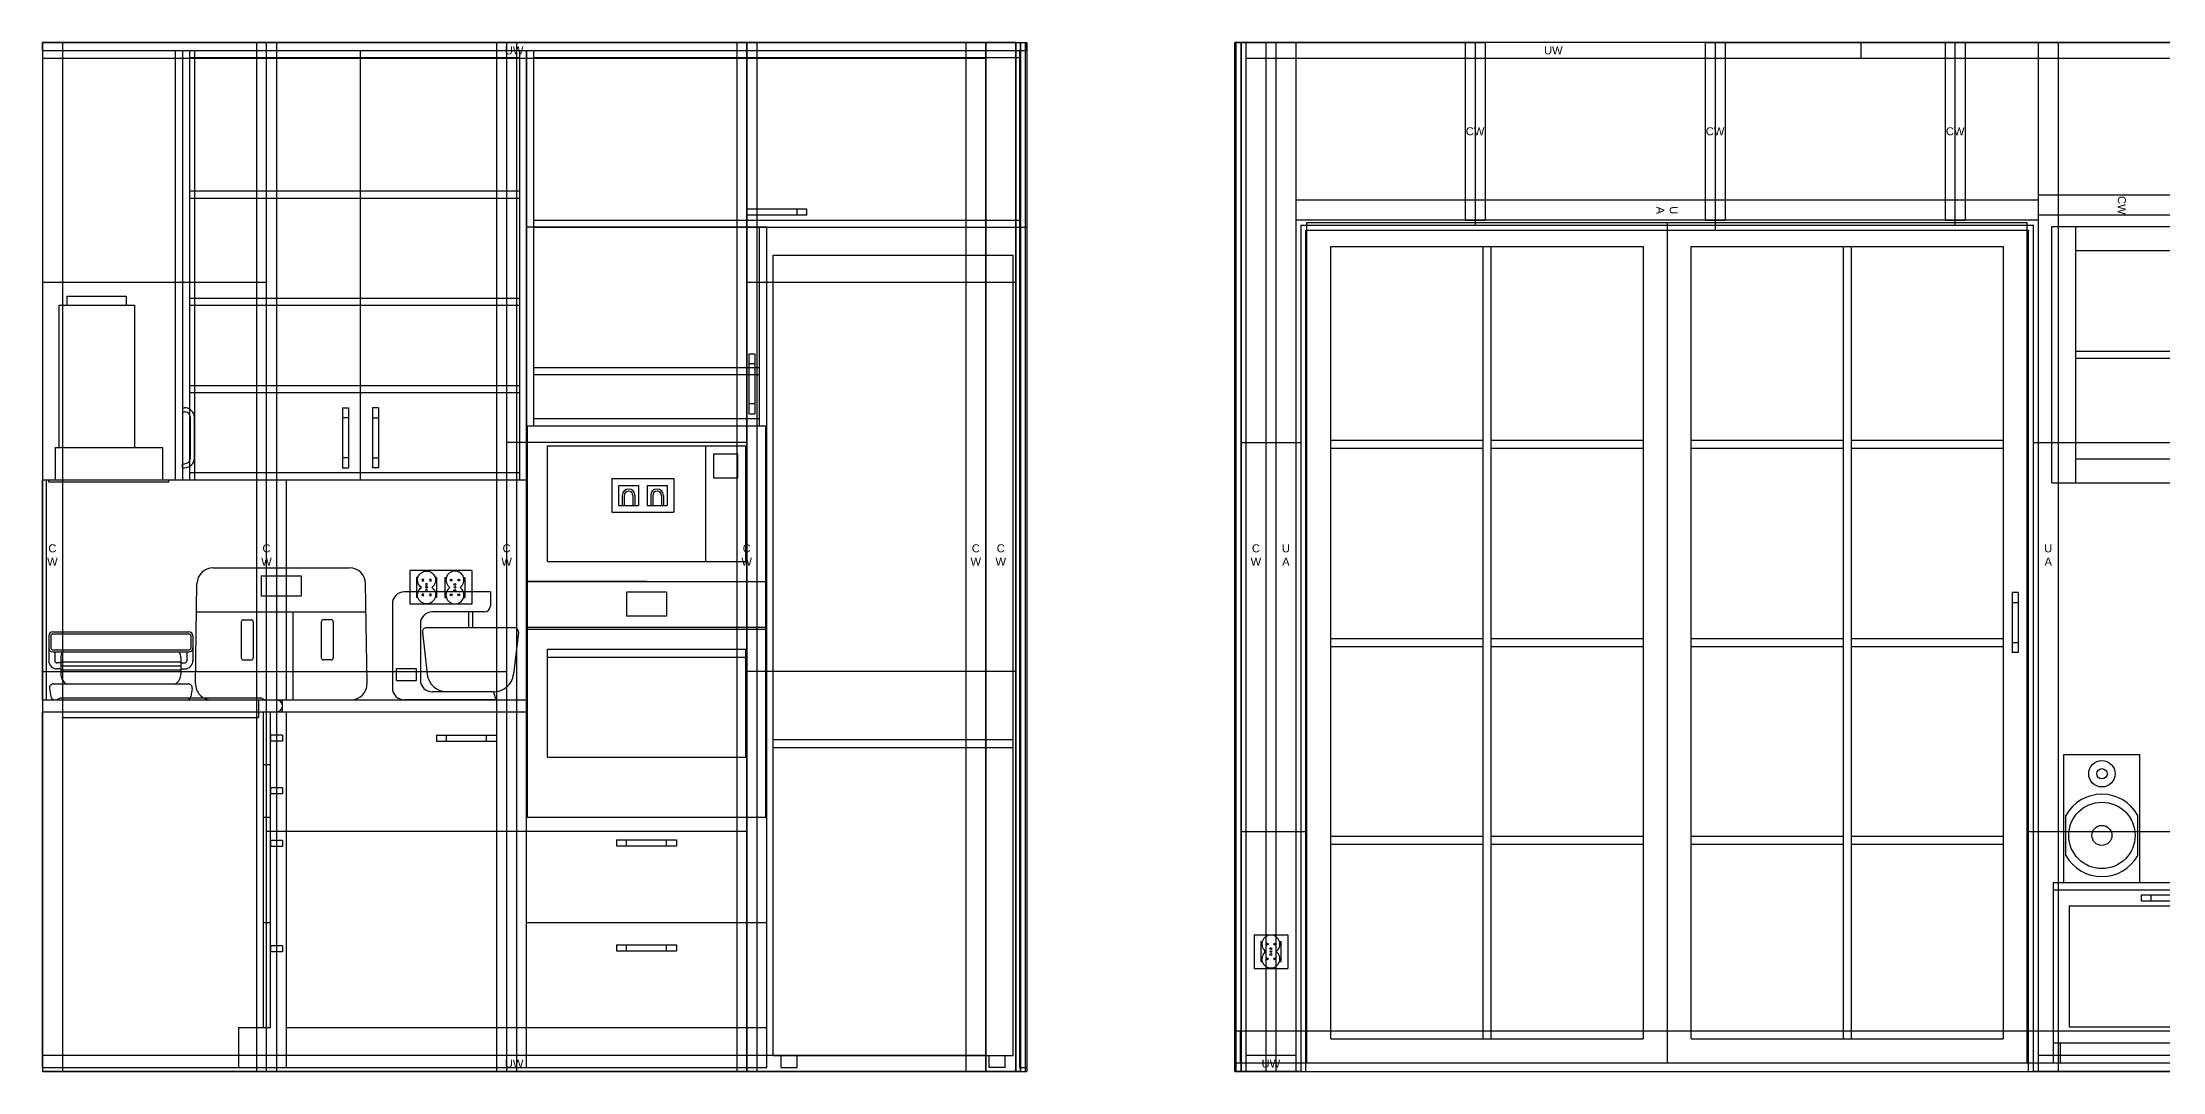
# Model space of a CAD drawing. Header units: millimetres. Extents: x 863 to 5283, y 810 to 2397.
# Drawn here: x 3710 to 4240, y 810 to 1067 of the extents above; entities that cross this region are included whole.
import ezdxf

# ---------------------------------------------------------------- set-up
doc = ezdxf.new("R2010")
doc.units = ezdxf.units.MM
for name, color, linetype in [('Drzwi', 34, 'Continuous'), ('Elektryka - obudowy', 253, 'Continuous'), ('GK - OSB', 40, 'Continuous'), ('GK - płyta', 104, 'Continuous'), ('GK - rama', 170, 'Continuous'), ('Listwy', 9, 'Continuous'), ('Meble', 42, 'Continuous'), ('Meble wnętrze', 52, 'Continuous'), ('Panele', 44, 'Continuous'), ('Płytki', 254, 'Continuous'), ('Urządzenia', 183, 'Continuous'), ('Ściany', 7, 'Continuous')]:
    doc.layers.add(name, color=color, linetype=linetype)

# ---------------------------------------------------------------- blocks, each defined once
blk = doc.blocks.new('Z$W@#31101')
for p, q in [((0, 3), (0, 203)), ((0, 203), (60, 203)), ((60, 3), (60, 203)), ((0, 82), (60, 82)), ((0, 80), (60, 80)), ((0, 3), (60, 3)), ((2, 0), (2, 3)), ((2, 0), (6, 0)), ((6, 0), (6, 3)), ((54, 0), (54, 3)), ((58, 0), (54, 0)), ((58, 0), (58, 3))]:
    blk.add_line(p, q)
blk = doc.blocks.new('Z$W@#16541')
for p, q in [((0, 0), (0, 58.9)), ((0, 58.9), (59.5, 58.9)), ((59.5, 0), (59.5, 58.9)), ((24.75, 56.2), (24.75, 50.2)), ((34.75, 56.2), (24.75, 56.2)), ((34.75, 56.2), (34.75, 50.2)), ((34.75, 50.2), (24.75, 50.2)), ((0, 47.5), (59.5, 47.5)), ((0, 47), (59.5, 47)), ((5, 42), (54.5, 42)), ((5, 15), (5, 42)), ((5, 40), (54.5, 40)), ((54.5, 15), (54.5, 42)), ((5, 15), (54.5, 15)), ((0, 0), (59.5, 0))]:
    blk.add_line(p, q)
blk = doc.blocks.new('Z$W@#31115')
for p, q in [((0, 0), (0, 38.9)), ((0, 38.9), (59.5, 38.9)), ((59.5, 0), (59.5, 38.9)), ((5, 5), (5, 33.9)), ((5, 33.9), (54.5, 33.9)), ((44.5, 5), (44.5, 33.9)), ((46.5, 31.9), (52.5, 31.9)), ((46.5, 25.9), (46.5, 31.9)), ((52.5, 25.9), (52.5, 31.9)), ((54.5, 5), (54.5, 33.9)), ((46.5, 25.9), (52.5, 25.9)), ((0, 0), (59.5, 0)), ((5, 5), (54.5, 5))]:
    blk.add_line(p, q)
blk = doc.blocks.new('Z$W@#2154')
for p, q in [((0, 16), (0, 13)), ((0.5, 16), (0.5, 13)), ((1, 17), (35, 17)), ((1, 16.5), (35, 16.5)), ((6, 17), (30, 17)), ((35.5, 16), (35.5, 13)), ((36, 16), (36, 13)), ((0, 13), (0, 9.75)), ((1, 12.5), (35, 12.5)), ((1, 12), (35, 12)), ((1.5, 12), (1.5, 9.75)), ((34.5, 12), (34.5, 9.75)), ((36, 13), (36, 9.75)), ((3, 9.25), (2, 9.25)), ((3, 7.75), (2, 7.75)), ((3, 10.5), (3, 6.5)), ((3, 9.5), (33, 9.5)), ((3, 8.5), (33, 8.5)), ((3, 7.5), (33, 7.5)), ((33, 10.5), (33, 6.5)), ((33, 9.25), (34, 9.25)), ((33, 7.75), (34, 7.75)), ((0.18, 2.84), (0.5, 0.84)), ((1.17, 4), (34.83, 4)), ((1.48, 0), (34.52, 0)), ((35.82, 2.84), (35.5, 0.84))]:
    blk.add_line(p, q)
for centre, radius, start, end in [((1, 16), 1, 90, 180), ((1, 16), 0.5, 90, 180), ((35, 16), 1, 0, 90), ((35, 16), 0.5, 0, 90), ((1, 13), 1, 180, 270), ((1, 13), 0.5, 180, 270), ((6, 10.5), 3, 150, 180), ((30, 10.5), 3, 0, 30), ((35, 13), 1, 270, 0), ((35, 13), 0.5, 270, 0), ((2, 9.75), 2, 180, 270), ((2, 9.75), 0.5, 180, 270), ((6, 6.5), 3, 180, 236.4427), ((30, 6.5), 3, 303.5573, 0), ((34, 9.75), 0.5, 270, 0), ((34, 9.75), 2, 270, 0), ((1.17, 3), 1, 90, 188.9437), ((1.48, 1), 1, 188.9437, 270), ((34.52, 1), 1, 270, 351.0563), ((34.83, 3), 1, 351.0563, 90)]:
    blk.add_arc(centre, radius, start, end)
blk = doc.blocks.new('Z$W@#30145')
for p, q in [((4.38, 33), (38.5, 33)), ((0, 4.06), (0.38, 29.06)), ((16.44, 31), (26.44, 31)), ((16.44, 31), (16.44, 26)), ((26.44, 31), (26.44, 26)), ((42.88, 4.06), (42.5, 29.06)), ((0.27, 22), (42.61, 22)), ((16.44, 26), (26.44, 26)), ((24.44, 0), (24.44, 22)), ((11.44, 19.5), (11.44, 10.5)), ((11.94, 20), (13.94, 20)), ((14.44, 19.5), (14.44, 10.5)), ((31.44, 19.5), (31.44, 10.5)), ((33.94, 20), (31.94, 20)), ((34.44, 19.5), (34.44, 10.5)), ((11.94, 10), (13.94, 10)), ((33.94, 10), (31.94, 10)), ((4, 0), (38.88, 0))]:
    blk.add_line(p, q)
for centre, radius, start, end in [((4.38, 29), 4, 90, 179.1319), ((38.5, 29), 4, 0.8681, 90), ((11.94, 19.5), 0.5, 90, 180), ((13.94, 19.5), 0.5, 0, 90), ((31.94, 19.5), 0.5, 90, 180), ((33.94, 19.5), 0.5, 0, 90), ((11.94, 10.5), 0.5, 180, 270), ((13.94, 10.5), 0.5, 270, 0), ((31.94, 10.5), 0.5, 180, 270), ((33.94, 10.5), 0.5, 270, 0), ((4, 4), 4, 179.1319, 270), ((38.88, 4), 4, 270, 0.8681)]:
    blk.add_arc(centre, radius, start, end)
blk = doc.blocks.new('Z$W@#16139')
for p, q in [((24.5, 27), (3, 27)), ((24.5, 27), (24.5, 23.5)), ((0, 24), (0, 3)), ((23, 22), (10, 22)), ((19, 22), (19, 18)), ((20, 22), (20, 18)), ((7, 19), (7, 5)), ((7.51, 16.89), (8.72, 6.43)), ((30.5, 18), (8.5, 18)), ((31.49, 16.89), (30.28, 6.43)), ((1, 7.8), (6, 7.8)), ((1, 4.8), (1, 7.8)), ((6, 4.8), (6, 7.8)), ((1, 4.8), (6, 4.8)), ((25.9, 0), (3, 0)), ((25.32, 2), (10, 2)), ((25.32, 2), (25.9, 0))]:
    blk.add_line(p, q)
for centre, radius, start, end in [((3, 24), 3, 90, 180), ((10, 19), 3, 90, 180), ((23, 23.5), 1.5, 270, 0), ((8.5, 17), 1, 90, 186.5963), ((30.5, 17), 1, 353.4037, 90), ((13.68, 7), 5, 186.5963, 270), ((25.32, 7), 5, 270, 353.4037), ((3, 3), 3, 180, 270), ((10, 5), 3, 180, 270)]:
    blk.add_arc(centre, radius, start, end)
blk = doc.blocks.new('Z$W@#24355')
for p, q in [((0, 4.4), (0, 0)), ((0, 0), (49, 0)), ((49, 4.4), (49, 0))]:
    blk.add_line(p, q)
blk = doc.blocks.new('Z$W@#31185')
for p, q in [((0, 0), (1, 0.5)), ((0, 0), (52, 0)), ((1, 0.5), (51, 0.5)), ((52, 0), (51, 0.5))]:
    blk.add_line(p, q)
blk = doc.blocks.new('Z$W@#4313')
for p, q in [((2.5, 44.1), (21.4, 44.1)), ((2.5, 44.1), (2.5, 8.6)), ((4.55, 46.4), (19.45, 46.4)), ((4.55, 44.1), (4.55, 46.4)), ((4.55, 46.4), (19.45, 46.4)), ((19.45, 44.1), (19.45, 46.4)), ((21.4, 44.1), (21.4, 8.6)), ((1.6, 8.6), (28.4, 8.6)), ((1.6, 8.6), (1.6, 0.5)), ((28.4, 8.6), (28.4, 0.5)), ((0, 0.5), (30, 0.5)), ((0, 0), (0, 0.5)), ((0, 0), (30, 0)), ((30, 0), (30, 0.5))]:
    blk.add_line(p, q)
blk = doc.blocks.new('Z$W@#292')
for p, q in [((0, 1.5), (15, 1.5)), ((0, 1.5), (0, 0)), ((0, 0), (15, 0)), ((2.5, 0), (2.5, 1.5)), ((12.5, 0), (12.5, 1.5)), ((15, 1.5), (15, 0))]:
    blk.add_line(p, q)
blk = doc.blocks.new('Z$W@#2125')
for p, q in [((0, 0), (0, 88.9)), ((0, 88.9), (60, 88.9)), ((60, 0), (60, 88.9)), ((0, 10), (60, 10)), ((0, 0), (60, 0))]:
    blk.add_line(p, q)
blk.add_blockref('Z$W@#292', (37.5, 81.575))
blk = doc.blocks.new('Z$W@#26576')
for p, q in [((0, 88.9), (55.2, 88.9)), ((0, 0), (0, 88.9)), ((55.2, 88.9), (55.2, 10)), ((55.2, 88.9), (57, 88.9)), ((57, 10), (57, 88.9)), ((60, 83.07), (57, 83.07)), ((57, 83.07), (57, 81.57)), ((60, 81.57), (57, 81.57)), ((60, 83.07), (60, 81.57)), ((55.2, 75.75), (57, 75.75)), ((60, 69.92), (57, 69.92)), ((57, 69.92), (57, 68.42)), ((60, 69.92), (60, 68.42)), ((60, 68.42), (57, 68.42)), ((55.2, 62.6), (57, 62.6)), ((60, 56.77), (57, 56.77)), ((57, 56.77), (57, 55.27)), ((60, 55.27), (57, 55.27)), ((60, 56.77), (60, 55.27)), ((55.2, 36.3), (57, 36.3)), ((60, 30.47), (57, 30.47)), ((57, 30.47), (57, 28.97)), ((60, 28.97), (57, 28.97)), ((60, 30.47), (60, 28.97)), ((49, 10), (57, 10)), ((49, 10), (49, 0)), ((0, 0), (49, 0))]:
    blk.add_line(p, q)
blk = doc.blocks.new('Z$W@#20959')
for p, q in [((0, 0), (0, 32)), ((0, 32), (19, 32)), ((19, 0), (19, 32)), ((0.5, 6.79), (0.5, 16.81)), ((18.5, 6.79), (18.5, 16.81)), ((0, 0), (19, 0))]:
    blk.add_line(p, q)
for centre, radius in [((9.5, 27.2), 3.3), ((9.5, 27.2), 1.3), ((9.5, 11.8), 8.3), ((9.5, 11.8), 2.5)]:
    blk.add_circle(centre, radius)
for start, end in [(29.0983, 150.9017), (209.0983, 330.9017)]:
    blk.add_arc((9.5, 11.8), 10.3, start, end)
blk = doc.blocks.new('Z$W@#4806')
for p, q in [((0, 0), (0, 64)), ((0, 64), (60, 64)), ((6, 0), (6, 64)), ((54, 0), (54, 64)), ((60, 0), (60, 64)), ((6, 58), (54, 58)), ((6, 32.9), (54, 32.9)), ((6, 31.1), (54, 31.1)), ((6, 6), (54, 6)), ((0, 0), (60, 0))]:
    blk.add_line(p, q)
blk = doc.blocks.new('Z$W@#24918')
h = blk.add_hatch(color=256)
h.paths.add_polyline_path([(1.54, 5.95, -1), (1.06, 5.95, -1)])
h.paths.add_polyline_path([(3.44, 5.95, -1), (2.96, 5.95, -1)])
h = blk.add_hatch(color=256)
h.paths.add_polyline_path([(1.54, 2.25, 1), (1.06, 2.25, 1)])
h.paths.add_polyline_path([(3.44, 2.25, 1), (2.96, 2.25, 1)])
for centre in [(1.3, 5.95), (3.2, 5.95), (1.3, 2.25), (2.25, 4.83), (2.25, 3.37), (3.2, 2.25)]:
    blk.add_circle(centre, 0.24)
for centre, start, end in [((2.25, 5.95), 304.6921, 235.3079), ((2.25, 2.25), 124.6921, 55.3079)]:
    blk.add_arc(centre, 2.25, start, end)
blk = doc.blocks.new('Z$W@#3488')
for p, q in [((0, 8.4), (8.4, 8.4)), ((0, 8.4), (0, 0)), ((1.7, 6.7), (1.7, 1.7)), ((1.7, 6.7), (2.05, 6.7)), ((6.35, 6.7), (6.7, 6.7)), ((6.7, 6.7), (6.7, 1.7)), ((8.4, 8.4), (8.4, 0)), ((0, 0), (8.4, 0)), ((1.7, 1.7), (2.05, 1.7)), ((6.35, 1.7), (6.7, 1.7))]:
    blk.add_line(p, q)
blk.add_circle((4.2, 4.2), 0.2)
blk.add_blockref('Z$W@#24918', (1.95, 0.1))
blk = doc.blocks.new('Z$W@#1926')
for p, q in [((15.5, 8.4), (0, 8.4)), ((0, 8.4), (0, 0)), ((1.7, 6.7), (1.7, 1.7)), ((2.05, 6.7), (1.7, 6.7)), ((6.7, 6.7), (6.35, 6.7)), ((6.7, 6.7), (6.7, 1.7)), ((8.8, 6.7), (8.8, 1.7)), ((8.8, 6.7), (9.15, 6.7)), ((13.45, 6.7), (13.8, 6.7)), ((13.8, 6.7), (13.8, 1.7)), ((15.5, 8.4), (15.5, 0)), ((15.5, 0), (0, 0)), ((2.05, 1.7), (1.7, 1.7)), ((4.4, 4.18), (4, 4.22)), ((4.22, 4.4), (4.18, 4)), ((6.7, 1.7), (6.35, 1.7)), ((8.8, 1.7), (9.15, 1.7)), ((11.1, 4.18), (11.5, 4.22)), ((11.28, 4.4), (11.32, 4)), ((13.45, 1.7), (13.8, 1.7))]:
    blk.add_line(p, q)
for centre in [(4.2, 4.2), (11.3, 4.2)]:
    blk.add_circle(centre, 0.2)
at = {"xscale": -1}
blk.add_blockref('Z$W@#24918', (6.45, 0.1), dxfattribs=at)
blk.add_blockref('Z$W@#24918', (9.05, 0.1))
blk = doc.blocks.new('Z$W@#269')
for p, q in [((0, 0), (0, 2)), ((0, 2), (246, 2)), ((0, 0), (246, 0)), ((246, 0), (246, 2))]:
    blk.add_line(p, q)
blk = doc.blocks.new('Z$W@#27982')
for p, q in [((0, 3), (0, 2.5)), ((0, 3), (1, 3)), ((1, 3), (1, 2.5)), ((2.5, 1), (12.5, 1)), ((2.5, 0), (12.5, 0)), ((15, 3), (14, 3)), ((14, 3), (14, 2.5)), ((15, 3), (15, 2.5))]:
    blk.add_line(p, q)
for centre, radius, start, end in [((2.5, 2.5), 2.5, 180, 270), ((2.5, 2.5), 1.5, 180, 270), ((12.5, 2.5), 1.5, 270, 0), ((12.5, 2.5), 2.5, 270, 0)]:
    blk.add_arc(centre, radius, start, end)
blk = doc.blocks.new('Z$W@#6288')
for p, q in [((0, 107.3), (35, 107.3)), ((0, 107.3), (0, 0)), ((33.2, 107.3), (33.2, 0)), ((35, 107.3), (35, 0)), ((0, 0), (35, 0))]:
    blk.add_line(p, q)
at = {"rotation": 90}
blk.add_blockref('Z$W@#27982', (38, 3), dxfattribs=at)
blk = doc.blocks.new('Z$W@#30372')
for p, q in [((0, 107.3), (86, 107.3)), ((0, 107.3), (0, 0)), ((3, 107.3), (3, 0)), ((44.5, 0), (44.5, 107.3)), ((86, 107.3), (86, 0)), ((0, 0), (86, 0))]:
    blk.add_line(p, q)
at = {"xscale": -1, "rotation": 90.00000000000001}
blk.add_blockref('Z$W@#292', (41.5, 18), dxfattribs=at)
at = {"rotation": -90.00000000000001}
blk.add_blockref('Z$W@#292', (47.5, 18), dxfattribs=at)
blk = doc.blocks.new('Z$W@#18181')
for p, q in [((0, 107.3), (86, 107.3)), ((0, 107.3), (0, 0)), ((1.8, 107.3), (1.8, 0)), ((84.2, 107.3), (84.2, 0)), ((86, 107.3), (86, 0)), ((1.8, 105.5), (84.2, 105.5)), ((1.8, 72.2), (84.2, 72.2)), ((1.8, 70.4), (84.2, 70.4)), ((1.8, 45.4), (84.2, 45.4)), ((1.8, 43.6), (84.2, 43.6)), ((1.8, 23.6), (84.2, 23.6)), ((1.8, 21.8), (84.2, 21.8)), ((0, 0), (86, 0)), ((1.8, 1.8), (84.2, 1.8))]:
    blk.add_line(p, q)
blk = doc.blocks.new('Z$W@#19640')
for p, q in [((0, 62.8), (0, 254.2)), ((0, 254.2), (125, 254.2)), ((125, 254.2), (125, 0)), ((60, 210), (0, 210)), ((60, 63), (60, 210)), ((60, 210), (125, 210)), ((123.2, 210), (123.2, 0)), ((0.1, 160.4), (59.9, 160.4)), ((0, 0), (0, 63)), ((0.1, 62.6), (59.9, 62.6)), ((60, 0), (60, 63)), ((0.1, 36.3), (59.9, 36.3)), ((0.1, 10), (59.9, 10)), ((0, 0), (60, 0)), ((123.2, 0), (125, 0))]:
    blk.add_line(p, q)
at = {"rotation": 180}
blk.add_blockref('Z$W@#292', (70, 214.5), dxfattribs=at)
at = {"xscale": -1, "rotation": 90.00000000000001}
blk.add_blockref('Z$W@#292', (57, 178.4), dxfattribs=at)
for p in [(22.5, 55.45), (22.5, 29.15)]:
    blk.add_blockref('Z$W@#292', p)
blk = doc.blocks.new('Z$W@#29451')
for p, q in [((0, 0), (0, 93.8)), ((0, 93.8), (125, 93.8)), ((1.8, 0), (1.8, 93.8)), ((1.8, 92), (123.2, 92)), ((123.2, 93.8), (123.2, 49.6)), ((125, 93.8), (125, 49.6)), ((1.8, 51.4), (123.2, 51.4)), ((1.8, 49.6), (125, 49.6)), ((58.2, 0), (58.2, 49.6)), ((60, 0), (60, 49.6)), ((1.8, 14.6), (58.2, 14.6)), ((1.8, 12.8), (58.2, 12.8)), ((0, 0), (60, 0)), ((1.8, 1.8), (58.2, 1.8))]:
    blk.add_line(p, q)
blk = doc.blocks.new('Z$W@#30435')
for p, q in [((0, 3), (0, 0)), ((0, 3), (58.6, 3)), ((0, 0), (58.6, 0))]:
    blk.add_line(p, q)
blk.add_arc((58.5, 1.5), 1.5, 273.8141, 86.1859)
blk = doc.blocks.new('Z$W@#3134')
for p, q in [((0, 0), (0, 3)), ((0, 3), (61, 3)), ((0, 0), (61, 0)), ((61, 0), (61, 3))]:
    blk.add_line(p, q)
blk = doc.blocks.new('Z$W@#7234')
for p, q in [((0, 260), (4, 260)), ((0, 260), (0, 0)), ((4, 260), (4, 0)), ((0, 0), (4, 0))]:
    blk.add_line(p, q)
at = {"insert": (2, 130), "char_height": 2, "width": 260, "attachment_point": 5, "rotation": 90}
blk.add_mtext('{\\fArial|b0|i0|c238|p0;UW}', dxfattribs=at)
blk = doc.blocks.new('Z$W@#17258')
for p, q in [((260.92, 248.49), (265.92, 248.49)), ((260.92, 248.49), (260.92, -8.71)), ((265.92, 248.49), (265.92, -8.71)), ((260.92, -8.71), (265.92, -8.71))]:
    blk.add_line(p, q)
at = {"insert": (263.42, 120.39), "char_height": 2, "width": 5, "attachment_point": 5}
blk.add_mtext('{\\fArial|b0|i0|c238|p0;C\\PW}', dxfattribs=at)
blk = doc.blocks.new('Z$W@#24116')
for p, q in [((466.71, 242.75), (471.71, 242.75)), ((466.71, 242.75), (466.71, -14.45)), ((471.71, 242.75), (471.71, -14.45)), ((466.71, -14.45), (471.71, -14.45))]:
    blk.add_line(p, q)
at = {"insert": (469.21, 114.65), "char_height": 2, "width": 5, "attachment_point": 5}
blk.add_mtext('{\\fArial|b0|i0|c238|p0;U\\PA}', dxfattribs=at)
blk = doc.blocks.new('Z$W@#3')
for p, q in [((328.89, -11.14), (328.89, 246.06)), ((328.89, 246.06), (336.39, 246.06)), ((336.39, -11.14), (336.39, 246.06)), ((328.89, -11.14), (336.39, -11.14))]:
    blk.add_line(p, q)
at = {"insert": (332.64, 117.96), "char_height": 2, "width": 6.5, "attachment_point": 5}
blk.add_mtext('{\\fArial|b0|i0|c238|p0;C\\PW}', dxfattribs=at)
blk = doc.blocks.new('Z$W@#20356')
for p, q in [((438.76, 135.36), (442.76, 135.36)), ((438.76, 135.36), (438.76, -100.39)), ((442.76, 135.36), (442.76, -100.39)), ((438.76, -100.39), (442.76, -100.39))]:
    blk.add_line(p, q)
at = {"insert": (440.76, 17.49), "char_height": 2, "width": 235.75, "attachment_point": 5, "rotation": 90}
blk.add_mtext('{\\fArial|b0|i0|c238|p0;UW}', dxfattribs=at)
blk = doc.blocks.new('Z$W@#18236')
for p, q in [((243.26, 180.45), (247.26, 180.45)), ((243.26, 180.45), (243.26, -35.2)), ((247.26, 180.45), (247.26, -35.2)), ((243.26, -35.2), (247.26, -35.2))]:
    blk.add_line(p, q)
at = {"insert": (245.26, 72.62), "char_height": 2, "width": 215.65, "attachment_point": 5, "rotation": 90}
blk.add_mtext('{\\fArial|b0|i0|c238|p0;UW}', dxfattribs=at)
blk = doc.blocks.new('Z$W@#23562')
for p, q in [((0, 41.75), (5, 41.75)), ((0, 41.75), (0, 0)), ((5, 41.75), (5, 0)), ((0, 0), (5, 0))]:
    blk.add_line(p, q)
at = {"insert": (2.5, 20.875), "char_height": 2, "width": 5, "attachment_point": 5}
blk.add_mtext('{\\fArial|b0|i0|c238|p0;CW}', dxfattribs=at)
blk = doc.blocks.new('Z$W@#16964')
for p, q in [((0, 185.5), (5, 185.5)), ((0, 185.5), (0, 0)), ((5, 185.5), (5, 0)), ((0, 0), (5, 0))]:
    blk.add_line(p, q)
at = {"insert": (2.5, 92.75), "char_height": 2, "width": 5, "attachment_point": 5}
blk.add_mtext('{\\fArial|b0|i0|c238|p0;U\\PA}', dxfattribs=at)
blk = doc.blocks.new('Z$W@#15022')
for p, q in [((0, 12.75), (4, 12.75)), ((0, 12.75), (0, 0.25)), ((4, 12.75), (4, 0.25)), ((0, 0.25), (4, 0.25))]:
    blk.add_line(p, q)
at = {"insert": (2, 6.5), "char_height": 2, "width": 12.5, "attachment_point": 5, "rotation": 90}
blk.add_mtext('{\\fArial|b0|i0|c238|p0;UW}', dxfattribs=at)
blk = doc.blocks.new('Z$W@#9755')
for p, q in [((208.04, 199.61), (212.04, 199.61)), ((208.04, 199.61), (208.04, 45.96)), ((212.04, 199.61), (212.04, 45.96)), ((208.04, 45.96), (212.04, 45.96))]:
    blk.add_line(p, q)
at = {"insert": (210.04, 122.78), "char_height": 2, "width": 153.65, "attachment_point": 5, "rotation": 90}
blk.add_mtext('{\\fArial|b0|i0|c238|p0;UW}', dxfattribs=at)
blk = doc.blocks.new('Z$W@#16366')
for p, q in [((0, 15), (0, 0)), ((1.5, 15), (0, 15)), ((0, 12.5), (1.5, 12.5)), ((1.5, 15), (1.5, 0)), ((0, 2.5), (1.5, 2.5)), ((1.5, 0), (0, 0))]:
    blk.add_line(p, q)
blk = doc.blocks.new('Z$W@#24229')
for p, q in [((0, 44.45), (5, 44.45)), ((0, 44.45), (0, 0)), ((5, 44.45), (5, 0)), ((0, 0), (5, 0))]:
    blk.add_line(p, q)
at = {"insert": (2.5, 22.225), "char_height": 2, "width": 5, "attachment_point": 5}
blk.add_mtext('{\\fArial|b0|i0|c238|p0;CW}', dxfattribs=at)
blk = doc.blocks.new('Z$W@#27578')
for p, q in [((0, 0), (0, 3.2)), ((0, 3.2), (8.6, 3.2)), ((0, 0), (8.6, 0)), ((1.2, 2.4), (7.4, 2.4)), ((1.2, 0.8), (1.2, 2.4)), ((1.2, 0.8), (7.4, 0.8)), ((7.4, 0.8), (7.4, 2.4)), ((8.6, 0), (8.6, 3.2))]:
    blk.add_line(p, q)
blk = doc.blocks.new('Z$W@#18045')
for p, q in [((0, 1.5), (16, 1.5)), ((0, 1.5), (0, 0)), ((0, 0), (16, 0)), ((2.5, 0), (2.5, 1.5)), ((13.5, 0), (13.5, 1.5)), ((16, 1.5), (16, 0))]:
    blk.add_line(p, q)
blk = doc.blocks.new('Z$W@#20815')
for p, q in [((0, 45), (0, 0)), ((0, 45), (180, 45)), ((0, 43.2), (180, 43.2)), ((60, 43.2), (60, 5)), ((120, 43.2), (120, 5)), ((180, 45), (180, 0)), ((4, 39.2), (56, 39.2)), ((4, 39.2), (4, 9)), ((56, 39.2), (56, 9)), ((124, 39.2), (176, 39.2)), ((124, 39.2), (124, 9)), ((176, 39.2), (176, 9)), ((60, 22.2), (120, 22.2)), ((4, 9), (56, 9)), ((124, 9), (176, 9)), ((0, 5), (180, 5)), ((0, 0), (180, 0)), ((1.8, 5), (1.8, 0)), ((178.2, 5), (178.2, 0))]:
    blk.add_line(p, q)
for name, p in [('Z$W@#18045', (22, 40.45)), ('Z$W@#27578', (85.7, 17))]:
    blk.add_blockref(name, p)
at = {"xscale": -0.9999999999999996}
blk.add_blockref('Z$W@#18045', (158, 40.45), dxfattribs=at)
blk = doc.blocks.new('Z$W@#21459')
for p, q in [((0, 8.4), (15.5, 8.4)), ((0, 8.4), (0, 0)), ((1.7, 6.7), (1.7, 1.7)), ((1.7, 6.7), (6.7, 6.7)), ((6.7, 6.7), (6.7, 1.7)), ((8.8, 6.7), (8.8, 1.7)), ((8.8, 6.7), (13.8, 6.7)), ((13.8, 6.7), (13.8, 1.7)), ((15.5, 8.4), (15.5, 0)), ((0, 0), (15.5, 0)), ((1.7, 1.7), (6.7, 1.7)), ((2.62, 4.2), (2.62, 1.7)), ((3.12, 4.2), (3.12, 1.7)), ((5.28, 4.2), (5.28, 1.7)), ((5.78, 4.2), (5.78, 1.7)), ((8.8, 1.7), (13.8, 1.7)), ((9.72, 4.2), (9.72, 1.7)), ((10.22, 4.2), (10.22, 1.7)), ((12.38, 4.2), (12.38, 1.7)), ((12.88, 4.2), (12.88, 1.7))]:
    blk.add_line(p, q)
for centre, radius in [((4.2, 4.2), 1.58), ((11.3, 4.2), 1.58), ((4.2, 4.2), 1.08), ((11.3, 4.2), 1.08)]:
    blk.add_arc(centre, radius, 0, 180)

msp = doc.modelspace()

# ---------------------------------------------------------------- linework, layer by layer
at = {"layer": 'Drzwi'}
for p, q in [((4026.041, 812.142), (4026.041, 1022.142)), ((4026.041, 1022.142), (4206.041, 1022.142)), ((4116.041, 1022.142), (4116.041, 812.142)), ((4206.041, 812.142), (4206.041, 1022.142)), ((4032.041, 1016.142), (4110.041, 1016.142)), ((4032.041, 818.142), (4032.041, 1016.142)), ((4070.041, 1016.142), (4070.041, 818.142)), ((4072.041, 1016.142), (4072.041, 818.142)), ((4110.041, 1016.142), (4110.041, 818.142)), ((4122.041, 1016.142), (4200.041, 1016.142)), ((4122.041, 818.142), (4122.041, 1016.142)), ((4160.041, 1016.142), (4160.041, 818.142)), ((4162.041, 1016.142), (4162.041, 818.142)), ((4200.041, 1016.142), (4200.041, 818.142)), ((4070.041, 967.642), (4032.041, 967.642)), ((4070.041, 965.642), (4032.041, 965.642)), ((4110.041, 967.642), (4072.041, 967.642)), ((4110.041, 965.642), (4072.041, 965.642)), ((4160.041, 967.642), (4122.041, 967.642)), ((4160.041, 965.642), (4122.041, 965.642)), ((4200.041, 967.642), (4162.041, 967.642)), ((4200.041, 965.642), (4162.041, 965.642)), ((4032.041, 918.142), (4070.041, 918.142)), ((4072.041, 918.142), (4110.041, 918.142)), ((4122.041, 918.142), (4160.041, 918.142)), ((4162.041, 918.142), (4200.041, 918.142)), ((4032.041, 916.142), (4070.041, 916.142)), ((4072.041, 916.142), (4110.041, 916.142)), ((4122.041, 916.142), (4160.041, 916.142)), ((4162.041, 916.142), (4200.041, 916.142)), ((4070.041, 868.642), (4032.041, 868.642)), ((4070.041, 866.642), (4032.041, 866.642)), ((4110.041, 868.642), (4072.041, 868.642)), ((4110.041, 866.642), (4072.041, 866.642)), ((4160.041, 868.642), (4122.041, 868.642)), ((4160.041, 866.642), (4122.041, 866.642)), ((4200.041, 868.642), (4162.041, 868.642)), ((4200.041, 866.642), (4162.041, 866.642)), ((4032.041, 818.142), (4110.041, 818.142)), ((4122.041, 818.142), (4200.041, 818.142)), ((4026.041, 812.142), (4206.041, 812.142))]:
    msp.add_line(p, q, dxfattribs=at)
at = {"layer": 'GK - OSB'}
for p, q in [((3826.041, 1067.117), (3710.041, 1067.117)), ((3710.041, 1067.117), (3710.041, 809.917)), ((3826.041, 1067.117), (3826.041, 809.917)), ((3886.041, 1067.117), (3826.041, 1067.117)), ((3886.041, 1067.117), (3953.291, 1067.117)), ((3886.041, 809.917), (3886.041, 1067.117)), ((3953.291, 809.917), (3953.291, 1067.117)), ((3953.291, 1067.117), (3954.491, 1067.117)), ((3953.291, 809.917), (3953.291, 1067.117)), ((3953.291, 1067.117), (3953.291, 809.917)), ((3954.491, 1067.117), (3954.491, 809.917)), ((4009.591, 1067.117), (4068.068, 1067.125)), ((4009.591, 809.917), (4009.591, 1067.117)), ((4068.068, 1067.125), (4068.068, 1021.475)), ((4188.041, 1067.117), (4068.068, 1067.117)), ((4188.041, 1021.467), (4188.041, 1067.117)), ((4188.041, 1067.117), (4308.041, 1067.117)), ((4024.491, 1021.478), (4024.491, 809.917)), ((4024.491, 1021.478), (4207.591, 1021.478)), ((4207.591, 809.917), (4207.591, 1021.478)), ((3886.041, 967.117), (3826.041, 967.117)), ((4009.605, 967.117), (4024.491, 967.119)), ((4207.591, 967.117), (4308.041, 967.117)), ((3710.041, 909.917), (3826.041, 909.917)), ((3953.291, 909.917), (3886.041, 909.917)), ((3710.041, 809.917), (3826.041, 809.917)), ((3826.041, 809.917), (3886.041, 809.917)), ((3953.291, 809.917), (3886.041, 809.917)), ((3954.491, 809.917), (3953.291, 809.917)), ((4024.491, 809.917), (4009.591, 809.917)), ((4308.041, 809.917), (4207.591, 809.917))]:
    msp.add_line(p, q, dxfattribs=at)
at = {"layer": 'GK - płyta'}
for p, q in [((3766.041, 1067.117), (3710.041, 1067.117)), ((3710.041, 1067.117), (3710.041, 809.917)), ((3766.041, 809.917), (3766.041, 1067.117)), ((3766.041, 1067.117), (3886.041, 1067.117)), ((3953.291, 1067.117), (3886.041, 1067.117)), ((3886.041, 1067.117), (3886.041, 809.917)), ((3953.291, 809.917), (3953.291, 1067.117)), ((3953.291, 809.917), (3953.291, 1067.117)), ((3954.491, 809.917), (3954.491, 1067.117)), ((3954.491, 1067.117), (3955.741, 1067.117)), ((3955.741, 809.917), (3955.741, 1067.117)), ((4008.341, 809.917), (4008.341, 1067.117)), ((4008.341, 1067.117), (4009.591, 1067.117)), ((4009.591, 1067.117), (4009.591, 809.917)), ((4128.041, 1067.117), (4009.591, 1067.117)), ((4128.055, 1067.117), (4128.051, 1020.228)), ((4128.055, 1067.117), (4248.041, 1067.117)), ((4025.741, 809.917), (4025.741, 1020.228)), ((4025.741, 1020.228), (4206.341, 1020.228)), ((4206.341, 809.917), (4206.341, 1020.228)), ((3766.041, 1007.117), (3710.041, 1007.117)), ((3953.291, 1007.117), (3886.041, 1007.117)), ((3886.041, 869.917), (3766.041, 869.917)), ((4009.591, 869.917), (4025.741, 869.917)), ((4206.341, 869.917), (4248.041, 869.917)), ((3710.041, 809.917), (3766.041, 809.917)), ((3886.041, 809.917), (3766.041, 809.917)), ((3886.041, 809.917), (3953.291, 809.917)), ((3954.491, 809.917), (3955.741, 809.917)), ((4009.591, 809.917), (4008.341, 809.917)), ((4009.591, 809.917), (4024.491, 809.917)), ((4024.491, 809.917), (4025.741, 809.917)), ((4206.341, 809.917), (4207.591, 809.917)), ((4207.591, 809.917), (4248.041, 809.917))]:
    msp.add_line(p, q, dxfattribs=at)
at = {"layer": 'Listwy'}
for p, q in [((4008.041, 820.142), (4424.441, 820.142)), ((4009.441, 812.142), (4009.441, 820.142))]:
    msp.add_line(p, q, dxfattribs=at)
at = {"layer": 'Meble'}
for p, q in [((3861.041, 932.417), (3831.291, 932.417)), ((3768.641, 902.817), (3770.041, 902.817)), ((3768.641, 899.817), (3770.041, 899.817)), ((3759.041, 810.917), (3771.041, 810.917))]:
    msp.add_line(p, q, dxfattribs=at)
at = {"layer": 'Panele'}
msp.add_line((4008.041, 812.142), (4424.441, 812.142), dxfattribs=at)
at = {"layer": 'Płytki'}
for p, q in [((3710.041, 902.817), (3710.041, 957.817)), ((3710.041, 957.817), (3831.041, 957.817)), ((3711.041, 902.817), (3711.041, 957.817)), ((3771.041, 902.817), (3771.041, 957.817)), ((3831.041, 902.817), (3831.041, 957.817)), ((3831.041, 902.817), (3831.041, 957.817)), ((3710.041, 902.817), (3831.041, 902.817))]:
    msp.add_line(p, q, dxfattribs=at)
at = {"layer": 'Ściany'}
for p, q in [((3710.041, 1067.117), (3710.041, 809.917)), ((3710.041, 1067.117), (3956.041, 1067.117)), ((3956.041, 1067.117), (3956.041, 809.917)), ((4424.441, 1067.117), (4008.041, 1067.117)), ((4008.041, 809.917), (4008.041, 1067.117)), ((4026.041, 812.142), (4026.041, 1022.142)), ((4026.041, 1022.142), (4206.041, 1022.142)), ((4206.041, 812.142), (4206.041, 1022.142)), ((3710.041, 809.917), (3956.041, 809.917)), ((4008.041, 809.917), (4424.441, 809.917))]:
    msp.add_line(p, q, dxfattribs=at)

# ---------------------------------------------------------------- block references
at = {"layer": 'Drzwi'}
msp.add_blockref('Z$W@#16366', (4202.291, 914.642), dxfattribs=at)
at = {"layer": 'Elektryka - obudowy'}
for name, p in [('Z$W@#21459', (3852.341, 949.717)), ('Z$W@#1926', (3801.841, 926.717)), ('Z$W@#3488', (4012.841, 835.717))]:
    msp.add_blockref(name, p, dxfattribs=at)
at = {"layer": 'GK - rama'}
for name, p in [('Z$W@#17258', (3449.123, 818.627)), ('Z$W@#17258', (3502.623, 818.627)), ('Z$W@#17258', (3562.623, 818.627)), ('Z$W@#17258', (3622.623, 818.627)), ('Z$W@#17258', (3679.873, 818.627)), ('Z$W@#3', (3616.897, 821.06)), ('Z$W@#17258', (3749.873, 818.627)), ('Z$W@#24116', (3551.582, 824.367)), ('Z$W@#24229', (4065.568, 1022.675)), ('Z$W@#24229', (4125.541, 1022.667)), ('Z$W@#24229', (4185.541, 1022.667)), ('Z$W@#24116', (3742.082, 824.367))]:
    msp.add_blockref(name, p, dxfattribs=at)
at = {"layer": 'GK - rama', "rotation": -90.00000000000001}
for name, p in [('Z$W@#20356', (3810.427, 1505.873)), ('Z$W@#9755', (3964.836, 1275.161)), ('Z$W@#7234', (4164.441, 1067.117)), ('Z$W@#23562', (4208.791, 1028.917)), ('Z$W@#16964', (4023.291, 1027.667)), ('Z$W@#20356', (3810.427, 1252.673)), ('Z$W@#15022', (4010.541, 813.917)), ('Z$W@#18236', (4243.995, 1057.178))]:
    msp.add_blockref(name, p, dxfattribs=at)
at = {"layer": 'Meble'}
for name, p in [('Z$W@#269', (3710.041, 1065.117)), ('Z$W@#6288', (3710.041, 957.817)), ('Z$W@#30372', (3745.041, 957.817)), ('Z$W@#19640', (3831.041, 810.917)), ('Z$W@#4806', (4212.2, 957.087)), ('Z$W@#30435', (3710.041, 899.817)), ('Z$W@#3134', (3770.041, 899.817)), ('Z$W@#26576', (3710.041, 810.917)), ('Z$W@#2125', (3771.041, 810.917)), ('Z$W@#20815', (4212.5, 812.142))]:
    msp.add_blockref(name, p, dxfattribs=at)
at = {"layer": 'Meble wnętrze'}
for name, p in [('Z$W@#18181', (3745.041, 957.817)), ('Z$W@#29451', (3831.041, 971.317)), ('Z$W@#4313', (3711.641, 957.317)), ('Z$W@#24355', (3715.041, 898.417))]:
    msp.add_blockref(name, p, dxfattribs=at)
at = {"layer": 'Urządzenia'}
for name, p in [('Z$W@#31101', (3892.641, 810.917)), ('Z$W@#31115', (3831.291, 932.417)), ('Z$W@#30145', (3748.287, 902.817)), ('Z$W@#16139', (3797.49, 902.817)), ('Z$W@#16541', (3831.291, 873.517)), ('Z$W@#2154', (3711.644, 902.817)), ('Z$W@#31185', (3713.541, 902.817)), ('Z$W@#20959', (4215.2, 857.142))]:
    msp.add_blockref(name, p, dxfattribs=at)

doc.saveas('drawing.dxf')
